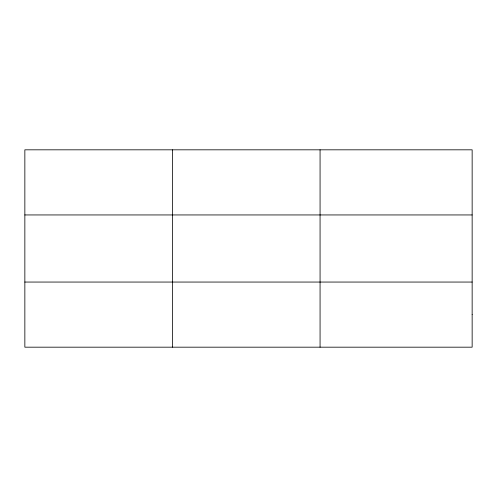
<?xml version="1.0" encoding="UTF-8"?>
<svg xmlns="http://www.w3.org/2000/svg" width="497" height="497" viewBox="0 0 497 497"><rect width="100%" height="100%" fill="white"/><g stroke="black" fill="none" stroke-linecap="round" stroke-linejoin="round"><path stroke-width="0.75" d="M172.459 347.179L172.459 149.821M320.068 347.179L320.068 149.821M24.85 214.946L472.15 214.946M24.85 282.054L472.15 282.054M472.15 314.613L472.15 347.179L24.85 347.179L24.85 149.821L472.15 149.821L472.15 314.613"/></g></svg>
